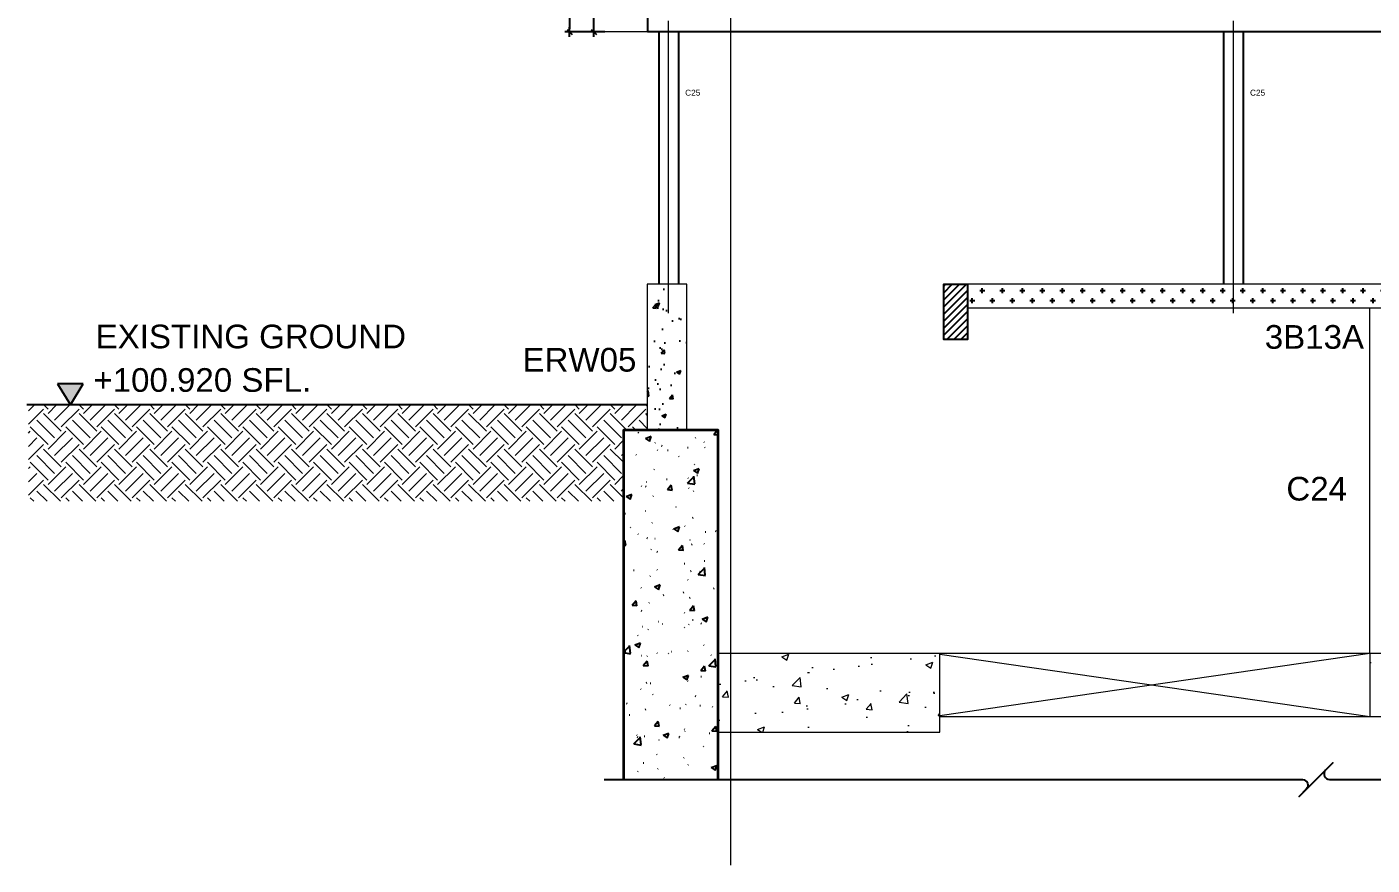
# Model space of a CAD drawing. Header units: millimetres. Extents: x 652937 to 1670132, y 1473552 to 2851037.
# Drawn here: x 663451.6 to 663468.66, y 1524548.67 to 1524559.3 of the extents above; entities that cross this region are included whole.
import ezdxf
from ezdxf.enums import TextEntityAlignment as Align

# ---------------------------------------------------------------- set-up
doc = ezdxf.new("R2010")
doc.units = ezdxf.units.MM
doc.linetypes.add('Grid Line', pattern=[22.225, 12.7, -3.175, 3.175, -3.175])
doc.linetypes.add('HIDDEN', pattern=[0.375, 0.25, -0.125])
doc.layers.get('Defpoints').update_dxf_attribs({"color": 255})
for name, color, linetype, lineweight in [('A-000-T_TEXT', 3, 'Continuous', 9), ('A-010-M_LINE-T', 3, 'Continuous', 25), ('A-230-H_FLOOR', 2, 'Continuous', 25), ('A-230-M_FLOOR', 2, 'Continuous', 25), ('S-160-M_FOUND', 2, 'Continuous', 25), ('Z-030-M_GRID', 1, 'Continuous', 9), ('Z-060-M_DETAIL', 3, 'Continuous', 9), ('Z-230_A_LEVEL', 3, 'Continuous', 9)]:
    doc.layers.add(name, color=color, linetype=linetype, lineweight=lineweight)
for name, color, linetype in [('DIM', 1, 'Continuous'), ('REVISE', 3, 'Continuous'), ('S-DIM', 7, 'Continuous')]:
    doc.layers.add(name, color=color, linetype=linetype)
doc.styles.add('ANGSANA', font='angsana.shx', dxfattribs={"width": 0.9})
doc.styles.add('Arial', font='arial.ttf')
doc.dimstyles.new('Dim 40 - End', dxfattribs={"dimscale": 0.04, "dimtxt": 3, "dimasz": 1, "dimexe": 0, "dimexo": 2.5, "dimgap": 1.5, "dimtad": 1, "dimdec": 0, "dimlfac": 1000, "dimzin": 1, "dimdsep": 46, "dimtxsty": 'Arial', "dimblk": 'END', "dimcen": 0.09, "dimclrd": 1, "dimclre": 49, "dimclrt": 3, "dimadec": 0, "dimazin": 0, "dimtfac": 1, "dimtdec": 0, "dimtix": 1, "dimtofl": 0, "dimtmove": 2, "dimatfit": 3, "dimfxl": 1, "dimtfill": 1, "dimtfillclr": 256, "dimtolj": 1, "dimtzin": 0, "dimarcsym": 0})

# ---------------------------------------------------------------- blocks, each defined once
blk = doc.blocks.new('LEV-SEC')
blk.add_hatch(color=1).paths.add_polyline_path([(-1.62, 2.67), (0, 0), (1.62, 2.67)])
at = {"color": 1}
for p, q in [((-1.62, 2.67), (0, 0)), ((1.62, 2.67), (-1.62, 2.67)), ((0, 0), (1.62, 2.67)), ((1.62, 0), (-1.62, 0))]:
    blk.add_line(p, q, dxfattribs=at)
at = {"color": 2, "style": 'ANGSANA'}
blk.add_attdef('ELEVATION', text='', height=2.4, dxfattribs=at).set_placement((2.91, 2.21), align=Align.BOTTOM_LEFT)
blk = doc.blocks.new('END')
at = {"color": 1}
for p, q in [((1.5, 0), (-1.5, 0)), ((0, 1.5), (0, -1.5))]:
    blk.add_line(p, q, dxfattribs=at)
at = {"color": 3}
blk.add_line((-0.8, -0.8), (0.8, 0.8), dxfattribs=at)
blk = doc.blocks.new('*D222')
at = {"layer": 'Defpoints', "color": 0, "transparency": 16777216}
for p in [(663458.791, 1524560.988), (663459.03, 1524560.988), (663459.03, 1524559.238)]:
    blk.add_point(p, dxfattribs=at)
at = {"layer": 'S-DIM', "color": 49, "lineweight": -2, "transparency": 16777216}
for p, q in [((663458.93, 1524560.988), (663458.791, 1524560.988)), ((663458.93, 1524559.238), (663458.791, 1524559.238))]:
    blk.add_line(p, q, dxfattribs=at)
at = {"layer": 'S-DIM', "color": 1, "lineweight": -2, "transparency": 16777216}
blk.add_line((663458.791, 1524559.278), (663458.791, 1524560.948), dxfattribs=at)
at = {"layer": 'S-DIM', "color": 1, "lineweight": -2, "transparency": 16777216, "xscale": 0.04, "yscale": 0.04, "zscale": 0.04}
for p, rotation in [((663458.791, 1524560.988), 90), ((663458.791, 1524559.238), 270)]:
    blk.add_blockref('END', p, dxfattribs=dict(at, rotation=rotation))
at = {"layer": 'S-DIM', "color": 3, "transparency": 16777216, "insert": (663458.67, 1524560.113), "char_height": 0.12, "attachment_point": 5, "rotation": 90, "style": 'Arial', "bg_fill": 3, "box_fill_scale": 1.1, "bg_fill_color": 256, "bg_fill_true_color": 13158600, "bg_fill_transparency": 0}
blk.add_mtext('\\A1;1750', dxfattribs=at)
blk = doc.blocks.new('*D234')
at = {"layer": 'Defpoints', "color": 0, "transparency": 16777216}
for p in [(663458.995, 1524561.388), (663458.484, 1524559.238), (663458.995, 1524559.238)]:
    blk.add_point(p, dxfattribs=at)
at = {"layer": 'S-DIM', "color": 49, "lineweight": -2, "transparency": 16777216}
for p, q in [((663458.895, 1524561.388), (663458.484, 1524561.388)), ((663458.895, 1524559.238), (663458.484, 1524559.238))]:
    blk.add_line(p, q, dxfattribs=at)
at = {"layer": 'S-DIM', "color": 1, "lineweight": -2, "transparency": 16777216}
blk.add_line((663458.484, 1524561.348), (663458.484, 1524559.278), dxfattribs=at)
at = {"layer": 'S-DIM', "color": 1, "lineweight": -2, "transparency": 16777216, "xscale": 0.04, "yscale": 0.04, "zscale": 0.04}
for p, rotation in [((663458.484, 1524561.388), 90), ((663458.484, 1524559.238), 270)]:
    blk.add_blockref('END', p, dxfattribs=dict(at, rotation=rotation))
at = {"layer": 'S-DIM', "color": 3, "transparency": 16777216, "insert": (663458.363, 1524560.313), "char_height": 0.12, "attachment_point": 5, "rotation": 90, "style": 'Arial', "bg_fill": 3, "box_fill_scale": 1.1, "bg_fill_color": 256, "bg_fill_true_color": 13158600, "bg_fill_transparency": 0}
blk.add_mtext('\\A1;2150', dxfattribs=at)

msp = doc.modelspace()

# ---------------------------------------------------------------- hatches: boundary and pattern name
at = {"layer": 'A-230-H_FLOOR'}
h = msp.add_hatch(dxfattribs=at)
h.set_pattern_fill('CROSS', color=1, scale=0.02)
h.set_pattern_definition([(0, (662792.61568, 1524477.72722), (0.127, 0.127), [0.0635, -0.1905]), (90, (662792.64743, 1524477.69547), (-0.127, 0.127), [0.0635, -0.1905])])
h.paths.add_polyline_path([(663463.528, 1524556.0381), (663463.528, 1524555.7381), (663468.823, 1524555.7381), (663468.823, 1524556.0381)])
at = {"layer": 'S-160-M_FOUND'}
h = msp.add_hatch(dxfattribs=at)
h.set_pattern_fill('AR-CONC', color=1, scale=0.003, style=0)
h.set_pattern_definition([(50, (663028.2775, 1524450.79635), (0.546554, -0.04781726), [0.05715, -0.62865]), (355, (663028.2775, 1524450.79635), (-0.10573026, 0.57317054), [0.04572, -0.50292175]), (100.45144, (663028.32305, 1524450.79237), (0.44082374, 0.52535326), [0.04857, -0.5342707]), (46.1842, (663028.2775, 1524450.94875), (0.8132371, -0.126127), [0.085725, -0.942975]), (96.63556, (663028.3453, 1524450.93824), (0.7122124, 0.7422784), [0.072855, -0.8014068]), (351.18415, (663028.2775, 1524450.94875), (0.7122124, 0.7422784), [0.0685799, -0.7543792]), (21, (663028.3537, 1524450.91065), (0.45484317, -0.3067956), [0.05715, -0.62865]), (326, (663028.3537, 1524450.91065), (0.1854061, 0.5525639), [0.04572, -0.50292]), (71.45144, (663028.3916, 1524450.8851), (0.64024926, 0.2457683), [0.04857, -0.5342698]), (37.5, (663028.2775, 1524450.79635), (0.00926581, 0.25366512), [0, -0.496824, 0, -0.51054, 0, -0.504825]), (7.5, (663028.2775, 1524450.79635), (0.20045899, 0.30054172), [0, -0.291084, 0, -0.485394, 0, -0.192405]), (327.5, (663028.10758, 1524450.79635), (0.40677179, -0.01718623), [0, -0.1905, 0, -0.59436, 0, -0.78867]), (317.5, (663028.03138, 1524450.79635), (0.44438754, 0.07627947), [0, -0.24765, 0, -0.394716, 0, -0.56007])])
h.paths.add_polyline_path([(663459.468, 1524556.0381), (663459.968, 1524556.0381), (663459.968, 1524554.1881), (663459.468, 1524554.1881)])
h = msp.add_hatch(dxfattribs=at)
h.set_pattern_fill('ANSI31', color=251, scale=0.02, style=0)
h.set_pattern_definition([(45, (662937.839997, 1524477.041314), (-0.0449012806, 0.0449012806), [])])
h.paths.add_polyline_path([(663463.528, 1524555.3381), (663463.228, 1524555.3381), (663463.228, 1524556.0381), (663463.528, 1524556.0381)])
h = msp.add_hatch(dxfattribs=at)
h.set_pattern_fill('FP_1', color=252, scale=0.001, style=0, pattern_type=2)
h.set_pattern_definition([(50, (662862.0354, 1524540.31065), (0.7287365, -0.0637558), [0.0762, -0.8382]), (355, (662862.0354, 1524540.31065), (-0.1409716, 0.7642276), [0.06096, -0.67056]), (100.451, (662862.09614, 1524540.3053), (0.58777, 0.70046675), [0.06476, -0.71236]), (46.184, (662862.0354, 1524540.51385), (1.0843162, -0.168171), [0.1143, -1.2573]), (96.636, (662862.1258, 1524540.4998), (0.94961, 0.9897098), [0.09714, -1.06854]), (351.184, (662862.0354, 1524540.5138), (0.9496206, 0.9897012), [0.09144, -1.00584]), (21, (662862.137, 1524540.46305), (0.60645787, -0.40906057), [0.0762, -0.8382]), (326, (662862.137, 1524540.46305), (0.2472083, 0.7367529), [0.06096, -0.67056]), (71.451, (662862.18755, 1524540.42896), (0.85366825, 0.3276855), [0.06476, -0.71236]), (37.5, (662862.0354, 1524540.31065), (0.01235469, 0.33822012), [0.006706, -0.655726, 0.006706, -0.674014, -0.6731]), (37.5, (662862.0354, 1524540.31065), (0.01235469, 0.33822012), [-1.343152, 0.006706, -0.666394]), (7.5, (662862.0354, 1524540.31065), (0.26727887, 0.40072213), [0.006706, -0.381406, 0.006706, -0.640486, -0.25654]), (7.5, (662862.0354, 1524540.31065), (0.26727887, 0.40072213), [-1.035304, 0.006706, -0.249834]), (327.5, (662861.80884, 1524540.31065), (0.54236333, -0.02291534), [0.006706, -0.247294, 0.006706, -0.785774, -1.05156]), (327.5, (662861.80884, 1524540.31065), (0.54236333, -0.02291534), [-1.04648, 0.006706, -1.044854]), (317.5, (662861.70724, 1524540.31065), (0.59251696, 0.1017071), [0.006706, -0.323494, 0.006706, -0.519582, -0.74676]), (317.5, (662861.70724, 1524540.31065), (0.59251696, 0.1017071), [-0.856488, 0.006706, -0.740054])])
h.paths.add_polyline_path([(663459.168, 1524549.758), (663460.368, 1524549.758), (663460.368, 1524554.1881), (663459.168, 1524554.1881)])
at = {"layer": 'Z-060-M_DETAIL'}
h = msp.add_hatch(dxfattribs=at)
h.set_pattern_fill('FP_4', color=252, scale=0.001, style=0, pattern_type=2)
h.set_pattern_definition([(45, (662861.5879, 1524540.31065), (0, 0.4490128), [0.3175, -0.3175]), (45, (662861.5037, 1524540.39483), (0, 0.4490128), [0.3175, -0.3175]), (45, (662861.41952, 1524540.47902), (0, 0.4490128), [0.3175, -0.3175]), (135, (662861.41952, 1524540.53516), (-0.4490128, 3e-17), [0.3175, -0.3175]), (135, (662861.5037, 1524540.61934), (-0.4490128, 3e-17), [0.3175, -0.3175]), (135, (662861.5879, 1524540.70353), (-0.4490128, 3e-17), [0.3175, -0.3175])])
h.paths.add_polyline_path([(663459.468, 1524554.1881), (663459.468, 1524554.5081), (663451.6244, 1524554.5081), (663451.6244, 1524553.2876), (663459.168, 1524553.2876), (663459.168, 1524554.1881)])
h = msp.add_hatch(dxfattribs=at)
h.set_pattern_fill('AR-CONC', color=251, scale=0.005, style=0)
h.set_pattern_definition([(50, (662939.0067, 1524452.6262), (0.9109233, -0.0796954), [0.09525, -1.04775]), (355, (662939.0067, 1524452.6262), (-0.1762171, 0.9552842), [0.0762, -0.8382029]), (100.45144, (662939.0826, 1524452.6195), (0.7347062, 0.8755888), [0.08095, -0.8904512]), (46.1842, (662939.0067, 1524452.8802), (1.3553952, -0.2102116), [0.142875, -1.571625]), (96.63556, (662939.1197, 1524452.8626), (1.1870207, 1.2371306), [0.121425, -1.335678]), (351.18415, (662939.0067, 1524452.8802), (1.1870207, 1.2371306), [0.1143, -1.2572987]), (21, (662939.1337, 1524452.8167), (0.758072, -0.511326), [0.09525, -1.04775]), (326, (662939.1337, 1524452.8167), (0.3090101, 0.9209398), [0.0762, -0.8382]), (71.45144, (662939.1969, 1524452.77405), (1.0670821, 0.4096138), [0.08095, -0.8904497]), (37.5, (662939.00673, 1524452.62616), (0.01544302, 0.4227752), [0, -0.82804, 0, -0.8509, 0, -0.841375]), (7.5, (662939.00673, 1524452.62616), (0.3340983, 0.50090287), [0, -0.48514, 0, -0.80899, 0, -0.320675]), (327.5, (662938.72352, 1524452.62616), (0.67795298, -0.02864372), [0, -0.3175, 0, -0.9906, 0, -1.31445]), (317.5, (662938.5965, 1524452.62616), (0.7406459, 0.12713246), [0, -0.41275, 0, -0.65786, 0, -0.93345])])
h.paths.add_polyline_path([(663463.178, 1524550.3581), (663463.178, 1524551.3581), (663460.368, 1524551.3581), (663460.368, 1524550.3581)])
h.paths.add_polyline_path([(663468.628, 1524550.5581), (663473.078, 1524550.5581), (663473.078, 1524550.3581), (663475.328, 1524550.3581), (663475.328, 1524551.5581), (663473.078, 1524551.5581), (663473.078, 1524551.3581), (663468.628, 1524551.3581)])

# ---------------------------------------------------------------- linework, layer by layer
at = {"color": 4}
for p, q in [((663459.613, 1524559.2381), (663459.613, 1524556.0381)), ((663459.863, 1524559.2381), (663459.863, 1524556.0381)), ((663466.773, 1524559.2381), (663466.773, 1524556.0381)), ((663467.023, 1524559.2381), (663467.023, 1524556.0381))]:
    msp.add_line(p, q, dxfattribs=at)
at = {"color": 2}
msp.add_lwpolyline([(663468.4763, 1524560.9881), (663476.238, 1524560.9881), (663476.238, 1524559.2381), (663459.474, 1524559.2381), (663459.474, 1524559.5131)], dxfattribs=at)
at = {"color": 4}
msp.add_lwpolyline([(663463.528, 1524556.0381), (663463.528, 1524555.3381), (663463.228, 1524555.3381), (663463.228, 1524556.0381)], close=True, dxfattribs=at)
at = {"layer": 'A-010-M_LINE-T', "color": 5}
msp.add_line((663459.468, 1524554.5081), (663451.6041, 1524554.5081), dxfattribs=at)
at = {"layer": 'A-230-M_FLOOR', "color": 4, "lineweight": 9}
msp.add_line((663468.628, 1524551.3581), (663468.628, 1524555.7381), dxfattribs=at)
at = {"layer": 'A-230-M_FLOOR', "color": 253, "lineweight": 9}
for p, q in [((663463.178, 1524551.3581), (663460.368, 1524551.3581)), ((663468.628, 1524551.3581), (663463.178, 1524551.3581)), ((663463.178, 1524550.5581), (663468.628, 1524550.5581))]:
    msp.add_line(p, q, dxfattribs=at)
at = {"layer": 'A-230-M_FLOOR', "color": 3, "lineweight": 9}
msp.add_lwpolyline([(663459.968, 1524554.1881), (663459.968, 1524556.0381), (663459.468, 1524556.0381), (663459.468, 1524554.1881)], dxfattribs=at)
at = {"layer": 'A-230-M_FLOOR', "lineweight": 9}
msp.add_lwpolyline([(663469.073, 1524555.8381), (663475.728, 1524555.8381), (663475.728, 1524556.0381), (663463.528, 1524556.0381), (663463.528, 1524555.7381), (663468.823, 1524555.7381)], dxfattribs=at)
at = {"layer": 'A-230-M_FLOOR', "color": 253, "lineweight": 9}
for points in [[(663475.328, 1524551.5581), (663473.078, 1524551.5581), (663473.078, 1524551.3581), (663468.628, 1524551.3581), (663468.628, 1524550.5581), (663473.078, 1524550.5581), (663473.078, 1524550.3581), (663475.328, 1524550.3581)], [(663460.368, 1524550.3581), (663463.178, 1524550.3581), (663463.178, 1524551.3581)]]:
    msp.add_lwpolyline(points, dxfattribs=at)
at = {"layer": 'DIM', "color": 1, "ltscale": 15}
msp.add_lwpolyline([(663458.9197, 1524549.758), (663467.7752, 1524549.758, -0.6377521), (663467.822, 1524549.635), (663467.7329, 1524549.545), (663468.1589, 1524549.971), (663468.065, 1524549.8757, 0.61005), (663468.1166, 1524549.758), (663476.9949, 1524549.758)], format="xyb", dxfattribs=at)
at = {"layer": 'S-160-M_FOUND', "color": 4, "lineweight": 35}
msp.add_lwpolyline([(663460.368, 1524549.758), (663460.368, 1524554.1881), (663459.168, 1524554.1881), (663459.168, 1524549.758)], dxfattribs=at)
at = {"layer": 'Z-030-M_GRID', "linetype": 'Grid Line'}
msp.add_line((663460.528, 1524548.6739), (663460.528, 1524570.3058), dxfattribs=at)
at = {"layer": 'Z-030-M_GRID', "color": 251, "linetype": 'Grid Line'}
for p, q in [((663459.738, 1524555.6743), (663459.738, 1524559.3783)), ((663466.898, 1524555.6743), (663466.898, 1524559.3783))]:
    msp.add_line(p, q, dxfattribs=at)
at = {"layer": 'Z-030-M_GRID', "color": 251, "linetype": 'HIDDEN', "ltscale": 10}
msp.add_line((663459.474, 1524559.2381), (663458.6201, 1524559.2381), dxfattribs=at)
at = {"layer": 'Z-060-M_DETAIL', "color": 252, "linetype": 'HIDDEN', "ltscale": 50}
for p, q in [((663468.628, 1524551.3581), (663463.178, 1524550.5658)), ((663463.178, 1524551.3505), (663468.628, 1524550.5581))]:
    msp.add_line(p, q, dxfattribs=at)

# ---------------------------------------------------------------- block references
at = {"layer": 'DIM'}
ref = msp.add_blockref('LEV-SEC', (663452.1558, 1524554.5081), dxfattribs=dict(at, xscale=0.09999999999999998, yscale=0.09999999999999998, zscale=0.09999999999999998))
ref.add_attrib('ELEVATION', '+100.920 SFL.', dxfattribs={"layer": '0', "color": 3, "height": 0.3, "style": 'Arial'}).set_placement((663452.4471, 1524554.585), align=Align.BOTTOM_LEFT)

# ---------------------------------------------------------------- texts
at = {"layer": 'A-000-T_TEXT', "color": 3, "style": 'Arial'}
for s, p in [('3B13A', (663467.2961, 1524555.2211)), ('ERW05', (663457.8865, 1524554.9314)), ('C24', (663467.5696, 1524553.2963))]:
    msp.add_text(s, height=0.3, dxfattribs=at).set_placement(p)
at = {"layer": 'REVISE', "color": 3, "style": 'Arial'}
for p in [(663459.9488, 1524558.4305), (663467.1088, 1524558.4305)]:
    msp.add_text('C25', height=0.075, dxfattribs=at).set_placement(p)
at = {"layer": 'Z-230_A_LEVEL', "style": 'Arial'}
msp.add_text('EXISTING GROUND', height=0.3, dxfattribs=at).set_placement((663452.4754, 1524555.2264))

# ---------------------------------------------------------------- next in the draw order: dimensions: what is measured, and where the dimension line sits
at = {"layer": 'S-DIM', "color": 4}
dim = msp.add_linear_dim(base=(663458.7908, 1524560.9881), p1=(663459.0296, 1524559.2381), p2=(663459.0296, 1524560.9881), angle=90, dimstyle='Dim 40 - End', dxfattribs=at)
dim.commit()
dim.dimension.update_dxf_attribs({"geometry": '*D222', "text_midpoint": (663458.6695, 1524560.1131)})

# ---------------------------------------------------------------- next in the draw order: dimensions: what is measured, and where the dimension line sits
dim = msp.add_linear_dim(base=(663458.4842, 1524559.2381), p1=(663458.9945, 1524561.3881), p2=(663458.9945, 1524559.2381), angle=90, dimstyle='Dim 40 - End', dxfattribs=at)
dim.commit()
dim.dimension.update_dxf_attribs({"geometry": '*D234', "text_midpoint": (663458.3629, 1524560.3131)})

doc.saveas('drawing.dxf')
